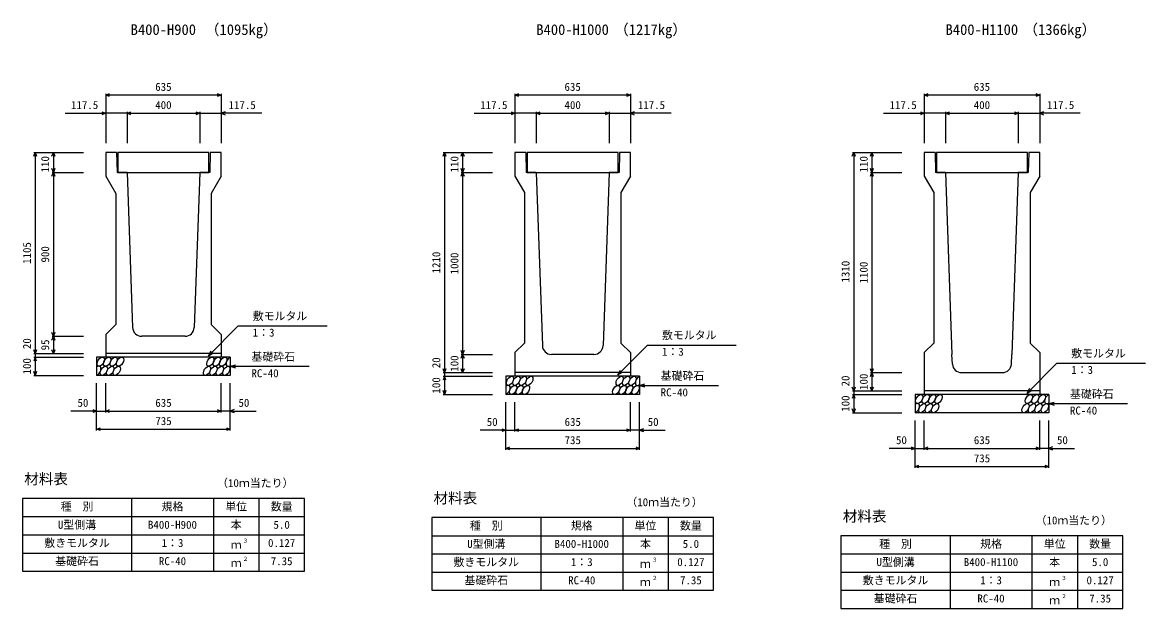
# Model space of a CAD drawing. Units: millimetres, scale not verified. Extents: x -33600 to 33600, y -11880 to 11880.
# Drawn here: x 19929 to 26103, y -4115 to -895 of the extents above; entities that cross this region are included whole.
import ezdxf
from ezdxf.enums import TextEntityAlignment as Align

# ---------------------------------------------------------------- set-up
doc = ezdxf.new("R2010")
doc.units = ezdxf.units.MM
doc.header["$LTSCALE"] = 40
for name, color, linetype, lineweight in [('0-0_DIM', 7, 'Continuous', 25), ('0-2_HATCH', 6, 'Continuous', 25), ('0-3_HYO', 3, 'Continuous', 25), ('0-4_HYO2', 4, 'Continuous', 25), ('0-5_OUTLINE', 3, 'Continuous', 25), ('0-6_TXT', 7, 'Continuous', 25)]:
    doc.layers.add(name, color=color, linetype=linetype, lineweight=lineweight)
doc.styles.add('ＭＳ ゴシック', font='')
doc.styles.get('ＭＳ ゴシック').set_extended_font_data('MS Gothic')

msp = doc.modelspace()

# ---------------------------------------------------------------- linework, layer by layer
at = {"layer": '0-0_DIM'}
for p, q in [((20386.5, -1286.54), (20386.5, -1559.04)), ((21021.5, -1294.04), (20386.5, -1294.04)), ((21021.5, -1286.54), (21021.5, -1559.04)), ((22636.5, -1286.54), (22636.5, -1559.04)), ((23271.5, -1294.04), (22636.5, -1294.04)), ((23271.5, -1286.54), (23271.5, -1559.04)), ((24886.5, -1286.54), (24886.5, -1559.04)), ((25521.5, -1294.04), (24886.5, -1294.04)), ((25521.5, -1286.54), (25521.5, -1559.04)), ((20163.12, -1394.04), (20386.5, -1394.04)), ((20504, -1394.04), (20386.5, -1394.04)), ((20504, -1386.54), (20504, -1559.04)), ((20504, -1394.04), (20904, -1394.04)), ((20904, -1386.54), (20904, -1559.04)), ((20904, -1394.04), (21021.5, -1394.04)), ((21244.87, -1394.04), (21021.5, -1394.04)), ((22413.12, -1394.04), (22636.5, -1394.04)), ((22754, -1394.04), (22636.5, -1394.04)), ((22754, -1386.54), (22754, -1559.04)), ((22754, -1394.04), (23154, -1394.04)), ((23154, -1386.54), (23154, -1559.04)), ((23154, -1394.04), (23271.5, -1394.04)), ((23494.87, -1394.04), (23271.5, -1394.04)), ((24663.12, -1394.04), (24886.5, -1394.04)), ((25004, -1394.04), (24886.5, -1394.04)), ((25004, -1386.54), (25004, -1559.04)), ((25004, -1394.04), (25404, -1394.04)), ((25404, -1386.54), (25404, -1559.04)), ((25404, -1394.04), (25521.5, -1394.04)), ((25744.87, -1394.04), (25521.5, -1394.04)), ((19991.5, -1609.04), (20264, -1609.04)), ((19999, -1609.04), (19999, -2714.04)), ((20099, -1609.04), (20099, -1719.04)), ((22241.5, -1609.04), (22514, -1609.04)), ((22249, -1609.04), (22249, -2819.04)), ((22349, -1609.04), (22349, -1719.04)), ((24491.5, -1609.04), (24764, -1609.04)), ((24499, -1609.04), (24499, -2919.04)), ((24599, -1609.04), (24599, -1719.04)), ((20091.5, -1719.04), (20264, -1719.04)), ((20099, -1719.04), (20099, -2619.04)), ((22341.5, -1719.04), (22514, -1719.04)), ((22349, -1719.04), (22349, -2719.04)), ((24591.5, -1719.04), (24764, -1719.04)), ((24599, -1719.04), (24599, -2819.04)), ((21115.45, -2562.23), (20951.8, -2725.88)), ((21115.45, -2562.23), (21603.39, -2562.23)), ((20091.5, -2619.04), (20264, -2619.04)), ((20099, -2619.04), (20099, -2714.04)), ((19991.5, -2714.04), (20264, -2714.04)), ((20951.8, -2725.88), (20966.8, -2699.9)), ((20951.8, -2725.88), (20977.78, -2710.88)), ((23365.45, -2667.23), (23201.8, -2830.88)), ((23365.45, -2667.23), (23853.39, -2667.23)), ((19991.5, -2734.04), (20264, -2734.04)), ((21071.5, -2784.04), (21100.47, -2776.27)), ((22341.5, -2719.04), (22514, -2719.04)), ((22349, -2719.04), (22349, -2819.04)), ((25615.45, -2767.23), (25451.8, -2930.88)), ((25615.45, -2767.23), (26103.39, -2767.23)), ((19991.5, -2834.04), (20264, -2834.04)), ((21071.5, -2784.04), (21504.81, -2784.04)), ((21071.5, -2784.04), (21100.47, -2791.8)), ((22241.5, -2819.04), (22514, -2819.04)), ((22241.5, -2839.04), (22514, -2839.04)), ((23201.8, -2830.88), (23216.8, -2804.9)), ((23201.8, -2830.88), (23227.78, -2815.88)), ((24591.5, -2819.04), (24764, -2819.04)), ((24599, -2819.04), (24599, -2919.04)), ((20336.5, -3137.46), (20336.5, -2876.1)), ((20386.5, -3037.46), (20386.5, -2876.1)), ((21021.5, -3037.46), (21021.5, -2876.1)), ((21071.5, -3137.46), (21071.5, -2876.1)), ((23321.5, -2889.04), (23350.47, -2881.27)), ((23321.5, -2889.04), (23754.81, -2889.04)), ((23321.5, -2889.04), (23350.47, -2896.8)), ((22241.5, -2939.04), (22514, -2939.04)), ((24491.5, -2919.04), (24764, -2919.04)), ((24491.5, -2939.04), (24764, -2939.04)), ((25451.8, -2930.88), (25466.8, -2904.9)), ((25451.8, -2930.88), (25477.78, -2915.88)), ((22586.5, -3242.46), (22586.5, -2981.1)), ((22636.5, -3142.46), (22636.5, -2981.1)), ((23271.5, -3142.46), (23271.5, -2981.1)), ((23321.5, -3242.46), (23321.5, -2981.1)), ((25571.5, -2989.04), (25600.47, -2981.27)), ((25571.5, -2989.04), (26004.81, -2989.04)), ((25571.5, -2989.04), (25600.47, -2996.8)), ((20336.5, -3029.96), (20194.7, -3029.96)), ((20336.5, -3029.96), (20386.5, -3029.96)), ((20386.5, -3029.96), (21021.5, -3029.96)), ((21071.5, -3029.96), (21021.5, -3029.96)), ((21071.5, -3029.96), (21213.29, -3029.96)), ((24491.5, -3039.04), (24764, -3039.04)), ((24836.5, -3342.46), (24836.5, -3081.1)), ((24886.5, -3242.46), (24886.5, -3081.1)), ((25521.5, -3242.46), (25521.5, -3081.1)), ((25571.5, -3342.46), (25571.5, -3081.1)), ((20336.5, -3129.96), (21071.5, -3129.96)), ((22586.5, -3134.96), (22444.7, -3134.96)), ((22586.5, -3134.96), (22636.5, -3134.96)), ((22636.5, -3134.96), (23271.5, -3134.96)), ((23321.5, -3134.96), (23271.5, -3134.96)), ((23321.5, -3134.96), (23463.29, -3134.96)), ((22586.5, -3234.96), (23321.5, -3234.96)), ((24836.5, -3234.96), (24694.7, -3234.96)), ((24836.5, -3234.96), (24886.5, -3234.96)), ((24886.5, -3234.96), (25521.5, -3234.96)), ((25571.5, -3234.96), (25521.5, -3234.96)), ((25571.5, -3234.96), (25713.29, -3234.96)), ((24836.5, -3334.96), (25571.5, -3334.96))]:
    msp.add_line(p, q, dxfattribs=at)
for points in [[(20407.64, -1301.73), (20386.5, -1294.04), (20407.64, -1286.34)], [(21000.35, -1286.34), (21021.5, -1294.04), (21000.35, -1301.73)], [(22657.64, -1301.73), (22636.5, -1294.04), (22657.64, -1286.34)], [(23250.35, -1286.34), (23271.5, -1294.04), (23250.35, -1301.73)], [(24907.64, -1301.73), (24886.5, -1294.04), (24907.64, -1286.34)], [(25500.35, -1286.34), (25521.5, -1294.04), (25500.35, -1301.73)], [(20365.35, -1386.34), (20386.5, -1394.04), (20365.35, -1401.73)], [(20525.14, -1401.73), (20504, -1394.04), (20525.14, -1386.34)], [(20882.85, -1386.34), (20904, -1394.04), (20882.85, -1401.73)], [(21042.64, -1386.34), (21021.5, -1394.04), (21042.64, -1401.73)], [(22615.35, -1386.34), (22636.5, -1394.04), (22615.35, -1401.73)], [(22775.14, -1401.73), (22754, -1394.04), (22775.14, -1386.34)], [(23132.85, -1386.34), (23154, -1394.04), (23132.85, -1401.73)], [(23292.64, -1386.34), (23271.5, -1394.04), (23292.64, -1401.73)], [(24865.35, -1386.34), (24886.5, -1394.04), (24865.35, -1401.73)], [(25025.14, -1401.73), (25004, -1394.04), (25025.14, -1386.34)], [(25382.85, -1386.34), (25404, -1394.04), (25382.85, -1401.73)], [(25542.64, -1386.34), (25521.5, -1394.04), (25542.64, -1401.73)], [(19991.3, -1630.18), (19999, -1609.04), (20006.69, -1630.18)], [(20091.3, -1630.18), (20099, -1609.04), (20106.69, -1630.18)], [(22241.3, -1630.18), (22249, -1609.04), (22256.69, -1630.18)], [(22341.3, -1630.18), (22349, -1609.04), (22356.69, -1630.18)], [(24491.3, -1630.18), (24499, -1609.04), (24506.69, -1630.18)], [(24591.3, -1630.18), (24599, -1609.04), (24606.69, -1630.18)], [(20106.69, -1697.89), (20099, -1719.04), (20091.3, -1697.89)], [(20091.3, -1740.18), (20099, -1719.04), (20106.69, -1740.18)], [(22356.69, -1697.89), (22349, -1719.04), (22341.3, -1697.89)], [(22341.3, -1740.18), (22349, -1719.04), (22356.69, -1740.18)], [(24606.69, -1697.89), (24599, -1719.04), (24591.3, -1697.89)], [(24591.3, -1740.18), (24599, -1719.04), (24606.69, -1740.18)], [(20106.69, -2597.89), (20099, -2619.04), (20091.3, -2597.89)], [(20091.3, -2640.18), (20099, -2619.04), (20106.69, -2640.18)], [(20006.69, -2692.89), (19999, -2714.04), (19991.3, -2692.89)], [(19999, -2714.04), (19999, -2734.04), (19999, -2834.04)], [(20106.69, -2692.89), (20099, -2714.04), (20091.3, -2692.89)], [(22356.69, -2697.89), (22349, -2719.04), (22341.3, -2697.89)], [(20006.69, -2755.18), (19999, -2734.04), (19991.3, -2755.18)], [(22341.3, -2740.18), (22349, -2719.04), (22356.69, -2740.18)], [(20006.69, -2812.89), (19999, -2834.04), (19991.3, -2812.89)], [(22256.69, -2797.89), (22249, -2819.04), (22241.3, -2797.89)], [(22256.69, -2860.18), (22249, -2839.04), (22241.3, -2860.18)], [(22249, -2819.04), (22249, -2839.04), (22249, -2939.04)], [(22356.69, -2797.89), (22349, -2819.04), (22341.3, -2797.89)], [(24606.69, -2797.89), (24599, -2819.04), (24591.3, -2797.89)], [(24591.3, -2840.18), (24599, -2819.04), (24606.69, -2840.18)], [(24506.69, -2897.89), (24499, -2919.04), (24491.3, -2897.89)], [(24606.69, -2897.89), (24599, -2919.04), (24591.3, -2897.89)], [(22256.69, -2917.89), (22249, -2939.04), (22241.3, -2917.89)], [(24506.69, -2960.18), (24499, -2939.04), (24491.3, -2960.18)], [(24499, -2919.04), (24499, -2939.04), (24499, -3039.04)], [(20315.35, -3022.27), (20336.5, -3029.96), (20315.35, -3037.66)], [(20407.64, -3037.66), (20386.5, -3029.96), (20407.64, -3022.27)], [(21000.35, -3022.27), (21021.5, -3029.96), (21000.35, -3037.66)], [(21092.64, -3022.27), (21071.5, -3029.96), (21092.64, -3037.66)], [(24506.69, -3017.89), (24499, -3039.04), (24491.3, -3017.89)], [(20357.64, -3137.66), (20336.5, -3129.96), (20357.64, -3122.27)], [(21050.35, -3122.27), (21071.5, -3129.96), (21050.35, -3137.66)], [(22565.35, -3127.27), (22586.5, -3134.96), (22565.35, -3142.66)], [(22657.64, -3142.66), (22636.5, -3134.96), (22657.64, -3127.27)], [(23250.35, -3127.27), (23271.5, -3134.96), (23250.35, -3142.66)], [(23342.64, -3127.27), (23321.5, -3134.96), (23342.64, -3142.66)], [(22607.64, -3242.66), (22586.5, -3234.96), (22607.64, -3227.27)], [(23300.35, -3227.27), (23321.5, -3234.96), (23300.35, -3242.66)], [(24815.35, -3227.27), (24836.5, -3234.96), (24815.35, -3242.66)], [(24907.64, -3242.66), (24886.5, -3234.96), (24907.64, -3227.27)], [(25500.35, -3227.27), (25521.5, -3234.96), (25500.35, -3242.66)], [(25592.64, -3227.27), (25571.5, -3234.96), (25592.64, -3242.66)], [(24857.64, -3342.66), (24836.5, -3334.96), (24857.64, -3327.27)], [(25550.35, -3327.27), (25571.5, -3334.96), (25550.35, -3342.66)]]:
    msp.add_lwpolyline(points, dxfattribs=at)
at = {"layer": '0-2_HATCH'}
for points in [[(20454, -1719.04), (20954, -1719.04), (20954, -1609.04), (20454, -1609.04)], [(22704, -1719.04), (23204, -1719.04), (23204, -1609.04), (22704, -1609.04)], [(24954, -1719.04), (25454, -1719.04), (25454, -1609.04), (24954, -1609.04)]]:
    msp.add_lwpolyline(points, close=True, dxfattribs=at)
for centre in [(20359.39, -2759.04), (20394.86, -2759.04), (20430.34, -2759.04), (20465.82, -2759.04), (20962.07, -2759.04), (20997.54, -2759.04), (21033.02, -2759.04), (20376.27, -2809.03), (20411.75, -2809.03), (20447.22, -2809.03), (20943.47, -2809.03), (20978.95, -2809.03), (21014.43, -2809.03), (21049.9, -2809.03), (22609.39, -2864.04), (22644.86, -2864.04), (22680.34, -2864.04), (22715.82, -2864.04), (23212.07, -2864.04), (23247.54, -2864.04), (23283.02, -2864.04), (22626.27, -2914.03), (22661.75, -2914.03), (22697.22, -2914.03), (23193.47, -2914.03), (23228.95, -2914.03), (23264.43, -2914.03), (23299.9, -2914.03), (24859.39, -2964.04), (24894.86, -2964.04), (24930.34, -2964.04), (24965.82, -2964.04), (25462.07, -2964.04), (25497.54, -2964.04), (25533.02, -2964.04), (24876.27, -3014.03), (24911.75, -3014.03), (24947.22, -3014.03), (25443.47, -3014.03), (25478.95, -3014.03), (25514.43, -3014.03), (25549.9, -3014.03)]:
    msp.add_ellipse(centre, major_axis=(14.54, 23.54), ratio=0.5792, dxfattribs=at)
for centre, start_param, end_param in [((21068.5, -2759.04), 0.6666252, 4.1103269), ((20340.79, -2809.03), 3.7419964, 7.318141), ((22590.79, -2914.03), 3.7419964, 7.318141), ((23318.5, -2864.04), 0.6666252, 4.1103269), ((25568.5, -2964.04), 0.6666252, 4.1103269), ((24840.79, -3014.03), 3.7419964, 7.318141)]:
    msp.add_ellipse(centre, major_axis=(14.54, 23.54), ratio=0.5792, start_param=start_param, end_param=end_param, dxfattribs=at)
at = {"layer": '0-3_HYO'}
for p, q in [((20529, -3509.91), (20529, -3909.91)), ((20979, -3509.91), (20979, -3909.91)), ((21229, -3509.91), (21229, -3909.91)), ((19929, -3609.91), (21479, -3609.91)), ((22779, -3614.91), (22779, -4014.91)), ((23229, -3614.91), (23229, -4014.91)), ((23479, -3614.91), (23479, -4014.91)), ((22179, -3714.91), (23729, -3714.91)), ((25029, -3714.91), (25029, -4114.91)), ((25479, -3714.91), (25479, -4114.91)), ((25729, -3714.91), (25729, -4114.91)), ((24429, -3814.91), (25979, -3814.91))]:
    msp.add_line(p, q, dxfattribs=at)
for points in [[(19929, -3909.91), (21479, -3909.91), (21479, -3509.91), (19929, -3509.91)], [(22179, -4014.91), (23729, -4014.91), (23729, -3614.91), (22179, -3614.91)], [(24429, -4114.91), (25979, -4114.91), (25979, -3714.91), (24429, -3714.91)]]:
    msp.add_lwpolyline(points, close=True, dxfattribs=at)
at = {"layer": '0-4_HYO2'}
for p, q in [((19929, -3709.91), (21479, -3709.91)), ((19929, -3809.91), (21479, -3809.91)), ((22179, -3814.91), (23729, -3814.91)), ((22179, -3914.91), (23729, -3914.91)), ((24429, -3914.91), (25979, -3914.91)), ((24429, -4014.91), (25979, -4014.91))]:
    msp.add_line(p, q, dxfattribs=at)
at = {"layer": '0-5_OUTLINE'}
for p, q in [((20386.5, -1609.04), (20386.5, -1739.04)), ((20446.5, -1609.04), (20386.5, -1609.04)), ((20446.5, -1609.04), (20449, -1719.04)), ((21021.5, -1609.04), (20961.5, -1609.04)), ((21021.5, -1739.04), (21021.5, -1609.04)), ((22696.5, -1609.04), (22636.5, -1609.04)), ((22636.5, -1609.04), (22636.5, -1739.04)), ((22696.5, -1609.04), (22699, -1719.04)), ((23211.5, -1609.04), (23209, -1719.04)), ((23271.5, -1609.04), (23211.5, -1609.04)), ((23271.5, -1739.04), (23271.5, -1609.04)), ((24946.5, -1609.04), (24886.5, -1609.04)), ((24886.5, -1609.04), (24886.5, -1739.04)), ((24946.5, -1609.04), (24949, -1719.04)), ((25461.5, -1609.04), (25459, -1719.04)), ((25521.5, -1609.04), (25461.5, -1609.04)), ((25521.5, -1739.04), (25521.5, -1609.04)), ((20504, -1719.04), (20449, -1719.04)), ((20504, -1719.04), (20534.76, -2570.84)), ((20904, -1719.04), (20873.24, -2570.84)), ((22754, -1719.04), (22699, -1719.04)), ((22754, -1719.04), (22787.31, -2670.78)), ((23154, -1719.04), (23120.68, -2670.78)), ((23209, -1719.04), (23154, -1719.04)), ((25004, -1719.04), (24949, -1719.04)), ((25004, -1719.04), (25039, -2719.04)), ((25404, -1719.04), (25369, -2719.04)), ((25459, -1719.04), (25404, -1719.04)), ((20386.5, -1739.04), (20441.5, -1834.04)), ((21021.5, -1739.04), (20966.5, -1834.04)), ((23271.5, -1739.04), (23219, -1830.04)), ((25521.5, -1739.04), (25469, -1830.04)), ((20441.5, -1834.04), (20441.5, -2554.04)), ((20966.5, -1834.04), (20966.5, -2554.04)), ((23219, -1830.04), (23219, -2656.54)), ((25469, -1830.04), (25469, -2656.54)), ((20386.5, -2609.04), (20441.5, -2554.04)), ((21021.5, -2609.04), (20966.5, -2554.04)), ((20386.5, -2609.04), (20386.5, -2734.04)), ((20823.27, -2619.04), (20584.72, -2619.04)), ((21021.5, -2609.04), (21021.5, -2734.04)), ((21021.5, -2714.04), (20386.5, -2714.04)), ((22636.5, -2709.04), (22689, -2656.54)), ((22636.5, -2709.04), (22636.5, -2839.04)), ((23271.5, -2709.04), (23219, -2656.54)), ((23271.5, -2709.04), (23271.5, -2839.04)), ((24886.5, -2709.04), (24939, -2656.54)), ((24886.5, -2709.04), (24886.5, -2939.04)), ((25521.5, -2709.04), (25469, -2656.54)), ((25521.5, -2709.04), (25521.5, -2939.04)), ((21071.5, -2734.04), (21071.5, -2834.04)), ((23070.71, -2719.04), (22837.28, -2719.04)), ((25041.62, -2771.53), (25039, -2719.04)), ((25366.37, -2771.53), (25369, -2719.04)), ((21071.5, -2834.04), (20336.5, -2834.04)), ((23271.5, -2819.04), (22636.5, -2819.04)), ((23321.5, -2839.04), (23321.5, -2939.04)), ((25091.56, -2819.04), (25316.43, -2819.04)), ((23321.5, -2939.04), (22586.5, -2939.04)), ((25521.5, -2919.04), (24886.5, -2919.04)), ((25571.5, -2939.04), (25571.5, -3039.04)), ((25571.5, -3039.04), (24836.5, -3039.04))]:
    msp.add_line(p, q, dxfattribs=at)
for points in [[(20961.5, -1609.04), (20959, -1719.04), (20904, -1719.04)], [(22636.5, -1739.04), (22689, -1830.04), (22689, -2656.54)], [(24886.5, -1739.04), (24939, -1830.04), (24939, -2656.54)], [(21071.5, -2734.04), (20336.5, -2734.04), (20336.5, -2834.04)], [(23321.5, -2839.04), (22586.5, -2839.04), (22586.5, -2939.04)], [(25571.5, -2939.04), (24836.5, -2939.04), (24836.5, -3039.04)]]:
    msp.add_lwpolyline(points, dxfattribs=at)
for centre, start, end in [((20584.72, -2569.04), 182.06812, 270), ((20823.27, -2569.04), 270, 357.93188), ((22837.28, -2669.04), 182.00453, 270), ((23070.71, -2669.04), 270, 357.99547), ((25091.56, -2769.04), 182.86241, 270), ((25316.43, -2769.04), 270, 357.13759)]:
    msp.add_arc(centre, 50, start, end, dxfattribs=at)

# ---------------------------------------------------------------- texts
at = {"layer": '0-0_DIM', "style": 'ＭＳ ゴシック'}
for s, p in [('635', (20659, -1284.04)), ('635', (22909, -1284.04)), ('635', (25159, -1284.04)), ('117.5', (20195.89, -1384.04)), ('400', (20659, -1384.04)), ('117.5', (21062.1, -1384.04)), ('117.5', (22445.89, -1384.04)), ('400', (22909, -1384.04)), ('117.5', (23312.1, -1384.04)), ('117.5', (24695.89, -1384.04)), ('400', (25159, -1384.04)), ('117.5', (25562.1, -1384.04)), ('敷モルタル', (21194.82, -2543.49)), ('1：3', (21194.82, -2634.18)), ('敷モルタル', (23444.82, -2648.49)), ('基礎砕石', (21187.82, -2766.86)), ('1：3', (23444.82, -2739.18)), ('敷モルタル', (25694.82, -2748.49)), ('RC-40', (21187.82, -2857.55)), ('基礎砕石', (23437.82, -2871.86)), ('1：3', (25694.82, -2839.18)), ('50', (20231.5, -3019.96)), ('635', (20659.53, -3019.96)), ('50', (21116.5, -3019.96)), ('RC-40', (23437.82, -2962.55)), ('基礎砕石', (25687.82, -2971.86)), ('RC-40', (25687.82, -3062.55)), ('735', (20659.53, -3119.96)), ('50', (22481.5, -3124.96)), ('635', (22909.53, -3124.96)), ('50', (23366.5, -3124.96)), ('735', (22909.53, -3224.96)), ('50', (24731.5, -3224.96)), ('635', (25159.53, -3224.96)), ('50', (25616.5, -3224.96)), ('735', (25159.53, -3324.96))]:
    msp.add_text(s, height=43.99, dxfattribs=at).set_placement(p, align=Align.BOTTOM_LEFT)
for s, p in [('110', (20089, -1719.04)), ('110', (22339, -1719.04)), ('110', (24589, -1719.04)), ('1105', (19989, -2221.54)), ('900', (20089, -2214.04)), ('1210', (22239, -2274.04)), ('1000', (22339, -2279.04)), ('1310', (24489, -2324.04)), ('1100', (24589, -2329.04)), ('20', (19989, -2689.72)), ('95', (20089, -2696.54)), ('100', (19989, -2829.04)), ('20', (22239, -2794.72)), ('100', (22339, -2814.04)), ('20', (24489, -2894.72)), ('100', (24589, -2914.04)), ('100', (22239, -2934.04)), ('100', (24489, -3034.04))]:
    msp.add_text(s, height=43.99, rotation=90, dxfattribs=at).set_placement(p, align=Align.BOTTOM_LEFT)
at = {"layer": '0-6_TXT', "style": 'ＭＳ ゴシック'}
for s, height, p in [('B400-H900', 58.65, (20524, -981.31)), ('（1095kg）', 58.65, (20932.37, -981.31)), ('B400-H1000', 58.65, (22754, -981.31)), ('（1217kg）', 58.65, (23182.37, -981.31)), ('B400-H1100', 58.65, (25004, -981.31)), ('（1366kg）', 58.65, (25432.37, -981.31)), ('材料表', 58.65, (19939, -3449.91)), ('（10ｍ当たり）', 43.99, (20998.99, -3460.91)), ('材料表', 58.65, (22189, -3554.91)), ('（10ｍ当たり）', 43.99, (23248.99, -3565.91)), ('種\u3000別', 43.99, (20139, -3589.91)), ('規格', 43.99, (20694, -3589.91)), ('単位', 43.99, (21044, -3589.91)), ('数量', 43.99, (21294, -3589.91)), ('材料表', 58.65, (24439, -3654.91)), ('U型側溝', 43.99, (20124, -3689.91)), ('B400-H900', 43.99, (20619, -3689.91)), ('本', 43.99, (21074, -3689.91)), ('5.0', 43.99, (21309, -3689.91)), ('種\u3000別', 43.99, (22389, -3694.91)), ('規格', 43.99, (22944, -3694.91)), ('単位', 43.99, (23294, -3694.91)), ('数量', 43.99, (23544, -3694.91)), ('（10ｍ当たり）', 43.99, (25498.99, -3665.91)), ('敷きモルタル', 43.99, (20049, -3789.91)), ('1：3', 43.99, (20694, -3789.91)), ('ｍ', 43.99, (21074, -3799.91)), ('３', 21.99, (21139.54, -3759.54)), ('0.127', 43.99, (21279, -3789.91)), ('U型側溝', 43.99, (22374, -3794.91)), ('B400-H1000', 43.99, (22854, -3794.91)), ('本', 43.99, (23324, -3794.91)), ('5.0', 43.99, (23559, -3794.91)), ('種\u3000別', 43.99, (24639, -3794.91)), ('規格', 43.99, (25194, -3794.91)), ('単位', 43.99, (25544, -3794.91)), ('数量', 43.99, (25794, -3794.91)), ('基礎砕石', 43.99, (20109, -3889.91)), ('RC-40', 43.99, (20679, -3889.91)), ('ｍ', 43.99, (21074, -3899.91)), ('２', 21.99, (21139.54, -3859.54)), ('7.35', 43.99, (21294, -3889.91)), ('敷きモルタル', 43.99, (22299, -3894.91)), ('1：3', 43.99, (22944, -3894.91)), ('ｍ', 43.99, (23324, -3904.91)), ('３', 21.99, (23389.54, -3864.54)), ('0.127', 43.99, (23529, -3894.91)), ('U型側溝', 43.99, (24624, -3894.91)), ('B400-H1100', 43.99, (25104, -3894.91)), ('本', 43.99, (25574, -3894.91)), ('5.0', 43.99, (25809, -3894.91)), ('基礎砕石', 43.99, (22359, -3994.91)), ('RC-40', 43.99, (22929, -3994.91)), ('２', 21.99, (23389.54, -3964.54)), ('7.35', 43.99, (23544, -3994.91)), ('敷きモルタル', 43.99, (24549, -3994.91)), ('1：3', 43.99, (25194, -3994.91)), ('３', 21.99, (25639.54, -3964.54)), ('0.127', 43.99, (25779, -3994.91)), ('ｍ', 43.99, (23324, -4004.91)), ('ｍ', 43.99, (25574, -4004.91)), ('基礎砕石', 43.99, (24609, -4094.91)), ('RC-40', 43.99, (25179, -4094.91)), ('ｍ', 43.99, (25574, -4104.91)), ('２', 21.99, (25639.54, -4064.54)), ('7.35', 43.99, (25794, -4094.91))]:
    msp.add_text(s, height=height, dxfattribs=at).set_placement(p, align=Align.BOTTOM_LEFT)

doc.saveas('drawing.dxf')
